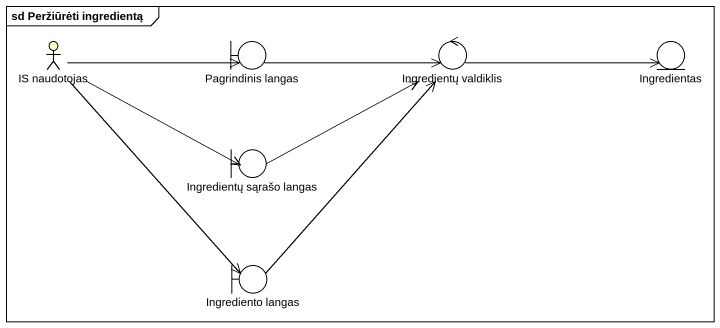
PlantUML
@startuml
mainframe sd Peržiūrėti ingredientą
actor "IS naudotojas" as IS_naudotojas #FFFFCC
boundary "Pagrindinis langas" as Pagrindinis_langas
control "Ingredientų valdiklis" as Ingredientų_valdiklis
entity Ingredientas
boundary "Ingredientų sąrašo langas" as Ingredientų_sąrašo_langas
boundary "Ingrediento langas" as Ingrediento_langas
IS_naudotojas -right-> Pagrindinis_langas
IS_naudotojas -right-> Ingredientų_sąrašo_langas
IS_naudotojas --> Ingrediento_langas
Pagrindinis_langas -right-> Ingredientų_valdiklis
Ingredientų_valdiklis -right-> Ingredientas
Ingredientų_sąrašo_langas -right-> Ingredientų_valdiklis
Ingrediento_langas -up-> Ingredientų_valdiklis
@enduml
